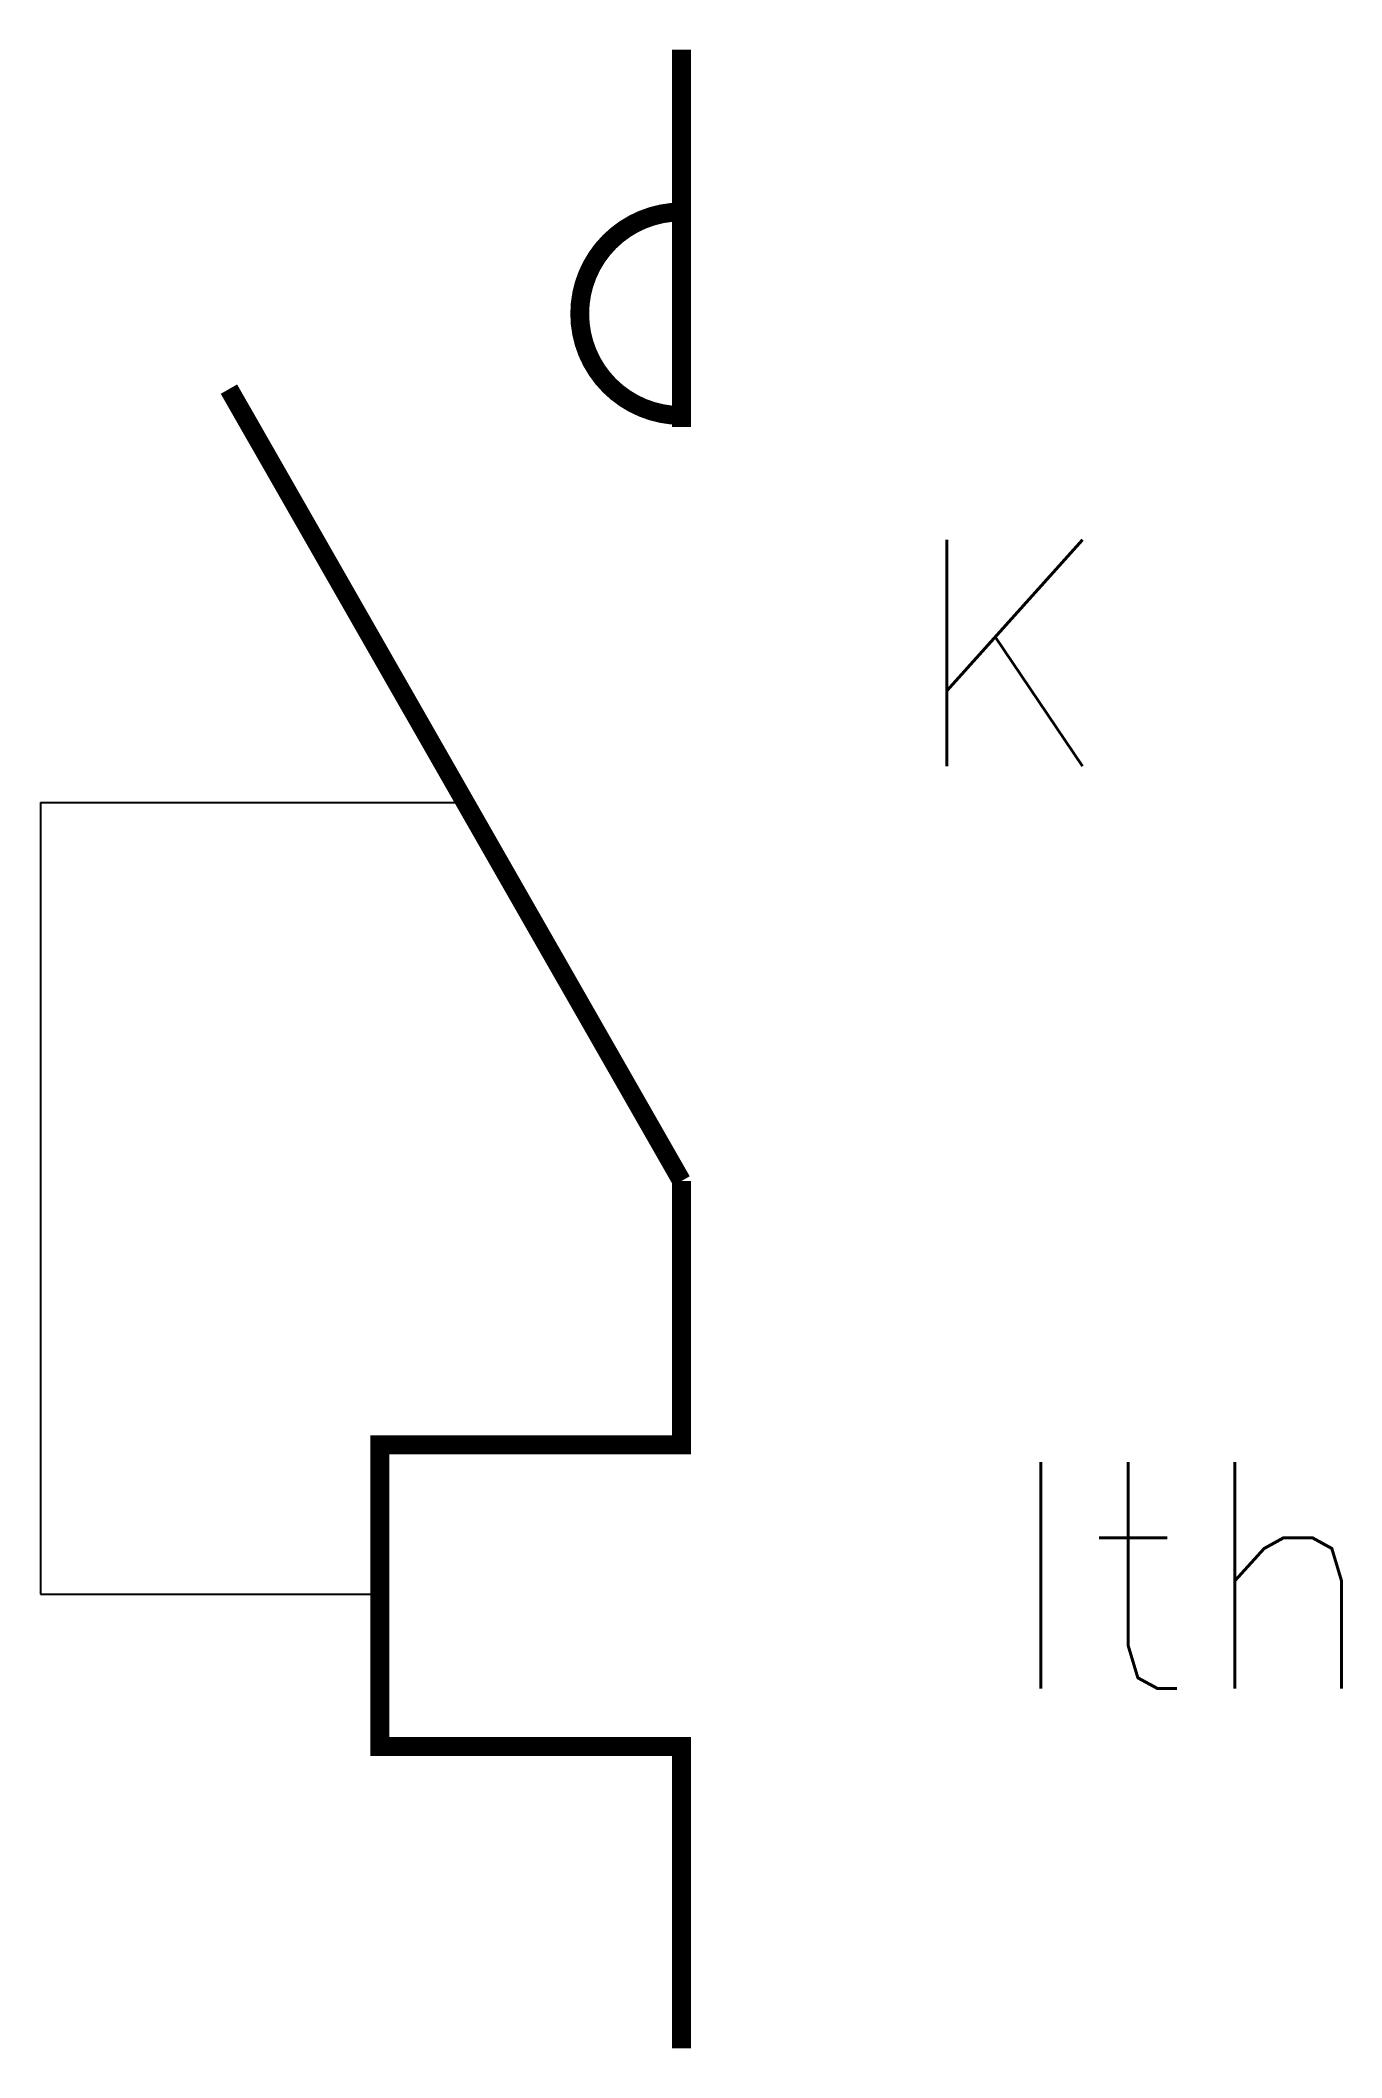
# Model space of a CAD drawing. Extents: x 143 to 160.2, y 693.4 to 720.1.
import ezdxf

# ---------------------------------------------------------------- set-up
doc = ezdxf.new("R2010")
doc.units = 0
doc.header["$LTSCALE"] = 0.25
doc.linetypes.add('HIDDEN', pattern=[0])
doc.layers.get('0').update_dxf_attribs({"linetype": 'CONTINUOUS'})
doc.styles.get("Standard").update_dxf_attribs({"font": 'simplex'})

msp = doc.modelspace()

# ---------------------------------------------------------------- linework, layer by layer
at = {"color": 0, "linetype": 'HIDDEN'}
for p, q in [((143, 710.02), (148.5, 710.02)), ((143, 710.02), (143, 699.52)), ((143, 699.52), (147.5, 699.52))]:
    msp.add_line(p, q, dxfattribs=at)
at = {"color": 0, "const_width": 0.25}
for points in [[(151.5, 720), (151.5, 715)], [(145.5, 715.5), (151.5, 705)], [(151.5, 705), (151.5, 701.5), (147.5, 701.5), (147.5, 697.5), (151.5, 697.5), (151.5, 693.5)]]:
    msp.add_lwpolyline(points, dxfattribs=at)
at = {"color": 0, "linetype": 'BYBLOCK', "const_width": 0.25}
msp.add_lwpolyline([(151.5, 717.85, 1), (151.5, 715.15, 1)], format="xyb", dxfattribs=at)

# ---------------------------------------------------------------- texts
at = {"color": 0}
msp.add_text('Ith', height=3, dxfattribs=at).set_placement((155.75, 698.27))
msp.add_attdef('K', (154.5, 710.5), 'K', height=3, dxfattribs=at)

doc.saveas('drawing.dxf')
